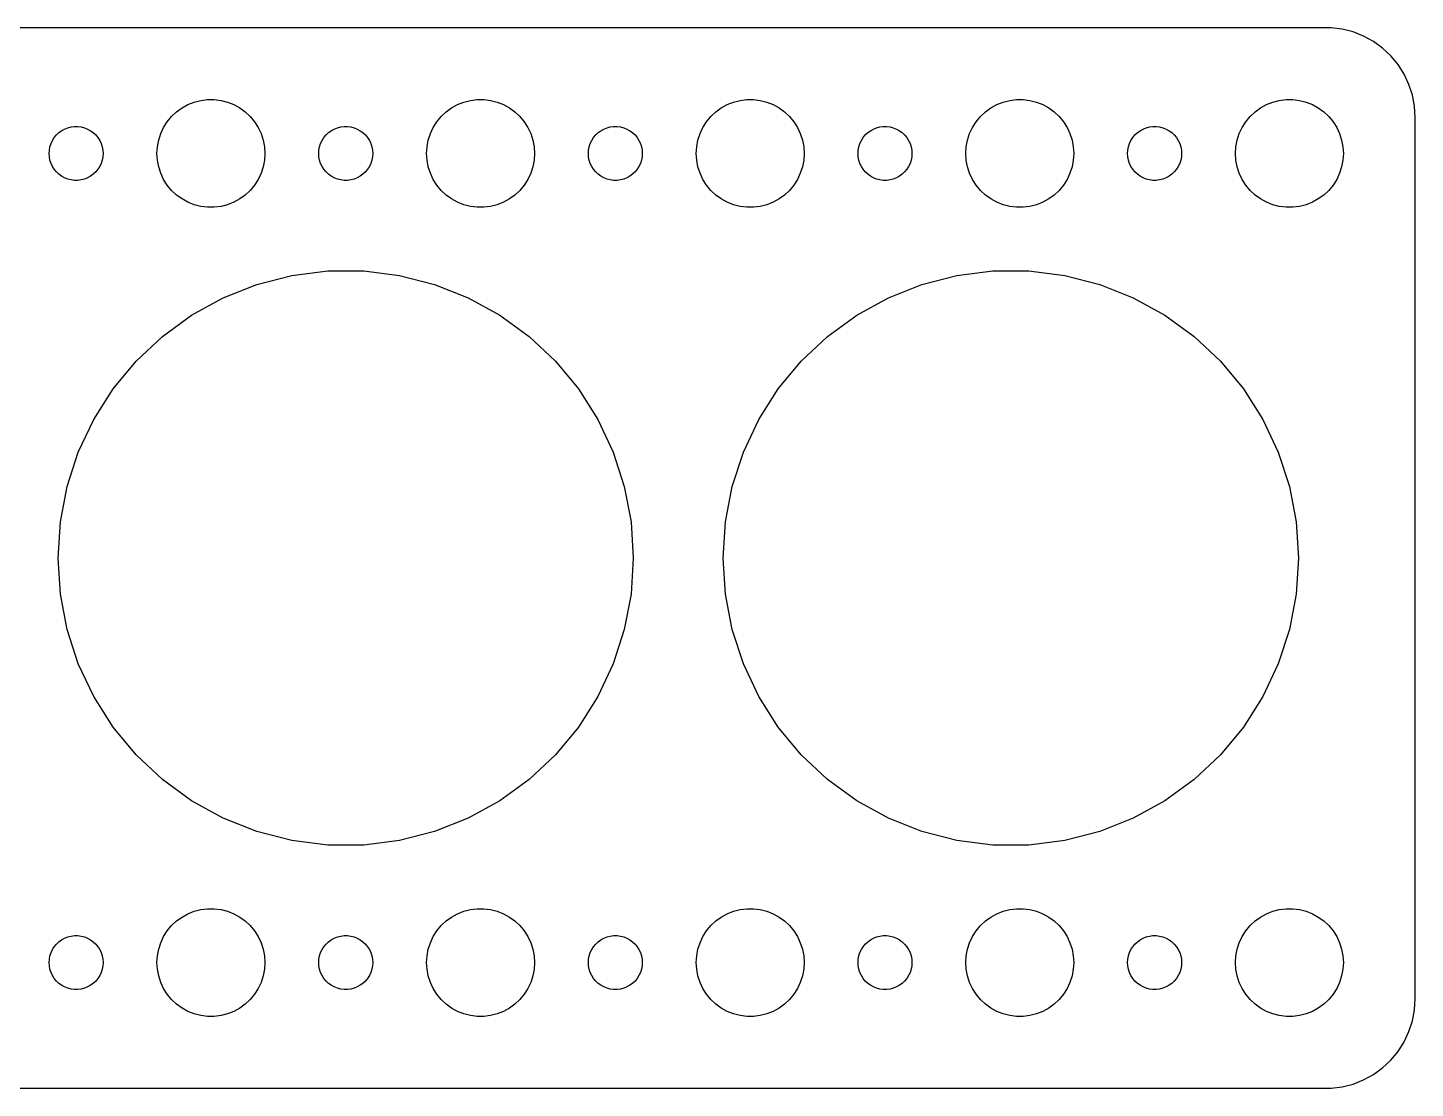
# Model space of a CAD drawing. Header units: metres. Extents: x -60 to 60, y -29 to 29.
# Drawn here: x -17.7 to 59.5, y -29.5 to 29.5 of the extents above; entities that cross this region are included whole.
import ezdxf

# ---------------------------------------------------------------- set-up
doc = ezdxf.new("R2010")
doc.units = ezdxf.units.M

msp = doc.modelspace()

# ---------------------------------------------------------------- linework, layer by layer
for p, q in [((54.8139, 29.4901), (-54.8139, 29.4901)), ((55.4369, 29.4114), (54.8139, 29.4901)), ((56.0451, 29.2553), (55.4369, 29.4114)), ((56.6289, 29.0241), (56.0451, 29.2553)), ((57.1791, 28.7216), (56.6289, 29.0241)), ((57.6871, 28.3526), (57.1791, 28.7216)), ((58.1448, 27.9227), (57.6871, 28.3526)), ((58.5451, 27.4389), (58.1448, 27.9227)), ((58.8815, 26.9088), (58.5451, 27.4389)), ((59.1489, 26.3406), (58.8815, 26.9088)), ((59.3429, 25.7434), (59.1489, 26.3406)), ((-8.06213, 25.4469), (-7.68837, 25.4941)), ((-7.68837, 25.4941), (-7.31161, 25.4941)), ((-7.31161, 25.4941), (-6.93785, 25.4469)), ((6.93785, 25.4469), (7.31161, 25.4941)), ((7.31161, 25.4941), (7.68837, 25.4941)), ((7.68837, 25.4941), (8.06213, 25.4469)), ((21.9379, 25.4469), (22.3116, 25.4941)), ((22.3116, 25.4941), (22.6884, 25.4941)), ((22.6884, 25.4941), (23.0621, 25.4469)), ((36.9379, 25.4469), (37.3116, 25.4941)), ((37.3116, 25.4941), (37.6884, 25.4941)), ((37.6884, 25.4941), (38.0621, 25.4469)), ((51.9379, 25.4469), (52.3116, 25.4941)), ((52.3116, 25.4941), (52.6884, 25.4941)), ((52.6884, 25.4941), (53.0621, 25.4469)), ((59.4606, 25.1267), (59.3429, 25.7434)), ((-9.6869, 24.5536), (-9.41226, 24.8115)), ((-9.41226, 24.8115), (-9.10747, 25.033)), ((-9.10747, 25.033), (-8.77733, 25.2145)), ((-8.77733, 25.2145), (-8.42705, 25.3532)), ((-8.42705, 25.3532), (-8.06213, 25.4469)), ((-6.93785, 25.4469), (-6.57294, 25.3532)), ((-6.57294, 25.3532), (-6.22266, 25.2145)), ((-6.22266, 25.2145), (-5.89252, 25.033)), ((-5.89252, 25.033), (-5.58772, 24.8115)), ((-5.58772, 24.8115), (-5.31308, 24.5536)), ((5.31308, 24.5536), (5.58772, 24.8115)), ((5.58772, 24.8115), (5.89252, 25.033)), ((5.89252, 25.033), (6.22266, 25.2145)), ((6.22266, 25.2145), (6.57294, 25.3532)), ((6.57294, 25.3532), (6.93785, 25.4469)), ((8.06213, 25.4469), (8.42705, 25.3532)), ((8.42705, 25.3532), (8.77733, 25.2145)), ((8.77733, 25.2145), (9.10747, 25.033)), ((9.10747, 25.033), (9.41226, 24.8115)), ((9.41226, 24.8115), (9.6869, 24.5536)), ((20.3131, 24.5536), (20.5877, 24.8115)), ((20.5877, 24.8115), (20.8925, 25.033)), ((20.8925, 25.033), (21.2227, 25.2145)), ((21.2227, 25.2145), (21.5729, 25.3532)), ((21.5729, 25.3532), (21.9379, 25.4469)), ((23.0621, 25.4469), (23.427, 25.3532)), ((23.427, 25.3532), (23.7773, 25.2145)), ((23.7773, 25.2145), (24.1075, 25.033)), ((24.1075, 25.033), (24.4123, 24.8115)), ((24.4123, 24.8115), (24.6869, 24.5536)), ((35.3131, 24.5536), (35.5877, 24.8115)), ((35.5877, 24.8115), (35.8925, 25.033)), ((35.8925, 25.033), (36.2227, 25.2145)), ((36.2227, 25.2145), (36.5729, 25.3532)), ((36.5729, 25.3532), (36.9379, 25.4469)), ((38.0621, 25.4469), (38.427, 25.3532)), ((38.427, 25.3532), (38.7773, 25.2145)), ((38.7773, 25.2145), (39.1075, 25.033)), ((39.1075, 25.033), (39.4123, 24.8115)), ((39.4123, 24.8115), (39.6869, 24.5536)), ((50.3131, 24.5536), (50.5877, 24.8115)), ((50.5877, 24.8115), (50.8925, 25.033)), ((50.8925, 25.033), (51.2227, 25.2145)), ((51.2227, 25.2145), (51.5729, 25.3532)), ((51.5729, 25.3532), (51.9379, 25.4469)), ((53.0621, 25.4469), (53.427, 25.3532)), ((53.427, 25.3532), (53.7773, 25.2145)), ((53.7773, 25.2145), (54.1075, 25.033)), ((54.1075, 25.033), (54.4123, 24.8115)), ((54.4123, 24.8115), (54.6869, 24.5536)), ((59.5, 24.5), (59.4606, 25.1267)), ((-15.4635, 23.9266), (-15.2811, 23.9734)), ((-15.2811, 23.9734), (-15.0942, 23.997)), ((-15.0942, 23.997), (-14.9058, 23.997)), ((-14.9058, 23.997), (-14.7189, 23.9734)), ((-14.7189, 23.9734), (-14.5365, 23.9266)), ((-10.2893, 23.6044), (-10.1289, 23.9453)), ((-10.1289, 23.9453), (-9.92705, 24.2634)), ((-9.92705, 24.2634), (-9.6869, 24.5536)), ((-5.31308, 24.5536), (-5.07294, 24.2634)), ((-5.07294, 24.2634), (-4.87108, 23.9453)), ((-4.87108, 23.9453), (-4.71066, 23.6044)), ((-0.46352, 23.9266), (-0.28107, 23.9734)), ((-0.28107, 23.9734), (-0.09418, 23.997)), ((-0.09418, 23.997), (0.09418, 23.997)), ((0.09418, 23.997), (0.28107, 23.9734)), ((0.28107, 23.9734), (0.46352, 23.9266)), ((4.71066, 23.6044), (4.87108, 23.9453)), ((4.87108, 23.9453), (5.07294, 24.2634)), ((5.07294, 24.2634), (5.31308, 24.5536)), ((9.6869, 24.5536), (9.92705, 24.2634)), ((9.92705, 24.2634), (10.1289, 23.9453)), ((10.1289, 23.9453), (10.2893, 23.6044)), ((14.5365, 23.9266), (14.7189, 23.9734)), ((14.7189, 23.9734), (14.9058, 23.997)), ((14.9058, 23.997), (15.0942, 23.997)), ((15.0942, 23.997), (15.2811, 23.9734)), ((15.2811, 23.9734), (15.4635, 23.9266)), ((19.7107, 23.6044), (19.8711, 23.9453)), ((19.8711, 23.9453), (20.0729, 24.2634)), ((20.0729, 24.2634), (20.3131, 24.5536)), ((24.6869, 24.5536), (24.927, 24.2634)), ((24.927, 24.2634), (25.1289, 23.9453)), ((25.1289, 23.9453), (25.2893, 23.6044)), ((29.5365, 23.9266), (29.7189, 23.9734)), ((29.7189, 23.9734), (29.9058, 23.997)), ((29.9058, 23.997), (30.0942, 23.997)), ((30.0942, 23.997), (30.2811, 23.9734)), ((30.2811, 23.9734), (30.4635, 23.9266)), ((34.7107, 23.6044), (34.8711, 23.9453)), ((34.8711, 23.9453), (35.0729, 24.2634)), ((35.0729, 24.2634), (35.3131, 24.5536)), ((39.6869, 24.5536), (39.927, 24.2634)), ((39.927, 24.2634), (40.1289, 23.9453)), ((40.1289, 23.9453), (40.2893, 23.6044)), ((44.5365, 23.9266), (44.7189, 23.9734)), ((44.7189, 23.9734), (44.9058, 23.997)), ((44.9058, 23.997), (45.0942, 23.997)), ((45.0942, 23.997), (45.2811, 23.9734)), ((45.2811, 23.9734), (45.4635, 23.9266)), ((49.7107, 23.6044), (49.8711, 23.9453)), ((49.8711, 23.9453), (50.0729, 24.2634)), ((50.0729, 24.2634), (50.3131, 24.5536)), ((54.6869, 24.5536), (54.927, 24.2634)), ((54.927, 24.2634), (55.1289, 23.9453)), ((55.1289, 23.9453), (55.2893, 23.6044)), ((59.5, -24.5), (59.5, 24.5)), ((-16.3947, 23.0522), (-16.3145, 23.2226)), ((-16.3145, 23.2226), (-16.2135, 23.3817)), ((-16.2135, 23.3817), (-16.0934, 23.5268)), ((-16.0934, 23.5268), (-15.9561, 23.6558)), ((-15.9561, 23.6558), (-15.8037, 23.7665)), ((-15.8037, 23.7665), (-15.6387, 23.8572)), ((-15.6387, 23.8572), (-15.4635, 23.9266)), ((-14.5365, 23.9266), (-14.3613, 23.8572)), ((-14.3613, 23.8572), (-14.1963, 23.7665)), ((-14.1963, 23.7665), (-14.0439, 23.6558)), ((-14.0439, 23.6558), (-13.9065, 23.5268)), ((-13.9065, 23.5268), (-13.7865, 23.3817)), ((-13.7865, 23.3817), (-13.6855, 23.2226)), ((-13.6855, 23.2226), (-13.6053, 23.0522)), ((-10.4763, 22.876), (-10.4057, 23.2461)), ((-10.4057, 23.2461), (-10.2893, 23.6044)), ((-4.71066, 23.6044), (-4.59424, 23.2461)), ((-4.59424, 23.2461), (-4.52365, 22.876)), ((-1.39465, 23.0522), (-1.31445, 23.2226)), ((-1.31445, 23.2226), (-1.21352, 23.3817)), ((-1.21352, 23.3817), (-1.09344, 23.5268)), ((-1.09344, 23.5268), (-0.95613, 23.6558)), ((-0.95613, 23.6558), (-0.80373, 23.7665)), ((-0.80373, 23.7665), (-0.63866, 23.8572)), ((-0.63866, 23.8572), (-0.46352, 23.9266)), ((0.46352, 23.9266), (0.63866, 23.8572)), ((0.63866, 23.8572), (0.80373, 23.7665)), ((0.80373, 23.7665), (0.95613, 23.6558)), ((0.95613, 23.6558), (1.09344, 23.5268)), ((1.09344, 23.5268), (1.21352, 23.3817)), ((1.21352, 23.3817), (1.31445, 23.2226)), ((1.31445, 23.2226), (1.39465, 23.0522)), ((4.52365, 22.876), (4.59424, 23.2461)), ((4.59424, 23.2461), (4.71066, 23.6044)), ((10.2893, 23.6044), (10.4057, 23.2461)), ((10.4057, 23.2461), (10.4763, 22.876)), ((13.6053, 23.0522), (13.6855, 23.2226)), ((13.6855, 23.2226), (13.7865, 23.3817)), ((13.7865, 23.3817), (13.9065, 23.5268)), ((13.9065, 23.5268), (14.0439, 23.6558)), ((14.0439, 23.6558), (14.1963, 23.7665)), ((14.1963, 23.7665), (14.3613, 23.8572)), ((14.3613, 23.8572), (14.5365, 23.9266)), ((15.4635, 23.9266), (15.6387, 23.8572)), ((15.6387, 23.8572), (15.8037, 23.7665)), ((15.8037, 23.7665), (15.9561, 23.6558)), ((15.9561, 23.6558), (16.0934, 23.5268)), ((16.0934, 23.5268), (16.2135, 23.3817)), ((16.2135, 23.3817), (16.3145, 23.2226)), ((16.3145, 23.2226), (16.3947, 23.0522)), ((19.5237, 22.876), (19.5942, 23.2461)), ((19.5942, 23.2461), (19.7107, 23.6044)), ((25.2893, 23.6044), (25.4057, 23.2461)), ((25.4057, 23.2461), (25.4763, 22.876)), ((28.6053, 23.0522), (28.6855, 23.2226)), ((28.6855, 23.2226), (28.7865, 23.3817)), ((28.7865, 23.3817), (28.9065, 23.5268)), ((28.9065, 23.5268), (29.0439, 23.6558)), ((29.0439, 23.6558), (29.1963, 23.7665)), ((29.1963, 23.7665), (29.3613, 23.8572)), ((29.3613, 23.8572), (29.5365, 23.9266)), ((30.4635, 23.9266), (30.6387, 23.8572)), ((30.6387, 23.8572), (30.8037, 23.7665)), ((30.8037, 23.7665), (30.9561, 23.6558)), ((30.9561, 23.6558), (31.0934, 23.5268)), ((31.0934, 23.5268), (31.2135, 23.3817)), ((31.2135, 23.3817), (31.3145, 23.2226)), ((31.3145, 23.2226), (31.3947, 23.0522)), ((34.5237, 22.876), (34.5942, 23.2461)), ((34.5942, 23.2461), (34.7107, 23.6044)), ((40.2893, 23.6044), (40.4057, 23.2461)), ((40.4057, 23.2461), (40.4763, 22.876)), ((43.6053, 23.0522), (43.6855, 23.2226)), ((43.6855, 23.2226), (43.7865, 23.3817)), ((43.7865, 23.3817), (43.9065, 23.5268)), ((43.9065, 23.5268), (44.0439, 23.6558)), ((44.0439, 23.6558), (44.1963, 23.7665)), ((44.1963, 23.7665), (44.3613, 23.8572)), ((44.3613, 23.8572), (44.5365, 23.9266)), ((45.4635, 23.9266), (45.6387, 23.8572)), ((45.6387, 23.8572), (45.8037, 23.7665)), ((45.8037, 23.7665), (45.9561, 23.6558)), ((45.9561, 23.6558), (46.0934, 23.5268)), ((46.0934, 23.5268), (46.2135, 23.3817)), ((46.2135, 23.3817), (46.3145, 23.2226)), ((46.3145, 23.2226), (46.3947, 23.0522)), ((49.5237, 22.876), (49.5942, 23.2461)), ((49.5942, 23.2461), (49.7107, 23.6044)), ((55.2893, 23.6044), (55.4057, 23.2461)), ((55.4057, 23.2461), (55.4763, 22.876)), ((-16.5, 22.5), (-16.4882, 22.688)), ((-16.4882, 22.312), (-16.5, 22.5)), ((-16.4882, 22.688), (-16.4529, 22.873)), ((-16.4529, 22.873), (-16.3947, 23.0522)), ((-13.6053, 23.0522), (-13.5471, 22.873)), ((-13.5471, 22.873), (-13.5118, 22.688)), ((-13.5118, 22.688), (-13.5, 22.5)), ((-13.5, 22.5), (-13.5118, 22.312)), ((-10.5, 22.5), (-10.4763, 22.876)), ((-10.4763, 22.124), (-10.5, 22.5)), ((-4.52365, 22.876), (-4.5, 22.5)), ((-4.5, 22.5), (-4.52365, 22.124)), ((-1.5, 22.5), (-1.48816, 22.688)), ((-1.48816, 22.312), (-1.5, 22.5)), ((-1.48816, 22.688), (-1.45287, 22.873)), ((-1.45287, 22.873), (-1.39465, 23.0522)), ((1.39465, 23.0522), (1.45287, 22.873)), ((1.45287, 22.873), (1.48816, 22.688)), ((1.48816, 22.688), (1.5, 22.5)), ((1.5, 22.5), (1.48816, 22.312)), ((4.5, 22.5), (4.52365, 22.876)), ((4.52365, 22.124), (4.5, 22.5)), ((10.4763, 22.876), (10.5, 22.5)), ((10.5, 22.5), (10.4763, 22.124)), ((13.5, 22.5), (13.5118, 22.688)), ((13.5118, 22.312), (13.5, 22.5)), ((13.5118, 22.688), (13.5471, 22.873)), ((13.5471, 22.873), (13.6053, 23.0522)), ((16.3947, 23.0522), (16.4529, 22.873)), ((16.4529, 22.873), (16.4882, 22.688)), ((16.4882, 22.688), (16.5, 22.5)), ((16.5, 22.5), (16.4882, 22.312)), ((19.5, 22.5), (19.5237, 22.876)), ((19.5237, 22.124), (19.5, 22.5)), ((25.4763, 22.876), (25.5, 22.5)), ((25.5, 22.5), (25.4763, 22.124)), ((28.5, 22.5), (28.5118, 22.688)), ((28.5118, 22.312), (28.5, 22.5)), ((28.5118, 22.688), (28.5471, 22.873)), ((28.5471, 22.873), (28.6053, 23.0522)), ((31.3947, 23.0522), (31.4529, 22.873)), ((31.4529, 22.873), (31.4882, 22.688)), ((31.4882, 22.688), (31.5, 22.5)), ((31.5, 22.5), (31.4882, 22.312)), ((34.5, 22.5), (34.5237, 22.876)), ((34.5237, 22.124), (34.5, 22.5)), ((40.4763, 22.876), (40.5, 22.5)), ((40.5, 22.5), (40.4763, 22.124)), ((43.5, 22.5), (43.5118, 22.688)), ((43.5118, 22.312), (43.5, 22.5)), ((43.5118, 22.688), (43.5471, 22.873)), ((43.5471, 22.873), (43.6053, 23.0522)), ((46.3947, 23.0522), (46.4529, 22.873)), ((46.4529, 22.873), (46.4882, 22.688)), ((46.4882, 22.688), (46.5, 22.5)), ((46.5, 22.5), (46.4882, 22.312)), ((49.5, 22.5), (49.5237, 22.876)), ((49.5237, 22.124), (49.5, 22.5)), ((55.4763, 22.876), (55.5, 22.5)), ((55.5, 22.5), (55.4763, 22.124)), ((-16.4529, 22.127), (-16.4882, 22.312)), ((-16.3947, 21.9478), (-16.4529, 22.127)), ((-16.3145, 21.7774), (-16.3947, 21.9478)), ((-16.2135, 21.6183), (-16.3145, 21.7774)), ((-16.0934, 21.4732), (-16.2135, 21.6183)), ((-13.7865, 21.6183), (-13.9065, 21.4732)), ((-13.6855, 21.7774), (-13.7865, 21.6183)), ((-13.6053, 21.9478), (-13.6855, 21.7774)), ((-13.5471, 22.127), (-13.6053, 21.9478)), ((-13.5118, 22.312), (-13.5471, 22.127)), ((-10.4057, 21.7539), (-10.4763, 22.124)), ((-10.2893, 21.3956), (-10.4057, 21.7539)), ((-4.59424, 21.7539), (-4.71066, 21.3956)), ((-4.52365, 22.124), (-4.59424, 21.7539)), ((-1.45287, 22.127), (-1.48816, 22.312)), ((-1.39465, 21.9478), (-1.45287, 22.127)), ((-1.31445, 21.7774), (-1.39465, 21.9478)), ((-1.21352, 21.6183), (-1.31445, 21.7774)), ((-1.09344, 21.4732), (-1.21352, 21.6183)), ((1.21352, 21.6183), (1.09344, 21.4732)), ((1.31445, 21.7774), (1.21352, 21.6183)), ((1.39465, 21.9478), (1.31445, 21.7774)), ((1.45287, 22.127), (1.39465, 21.9478)), ((1.48816, 22.312), (1.45287, 22.127)), ((4.59424, 21.7539), (4.52365, 22.124)), ((4.71066, 21.3956), (4.59424, 21.7539)), ((10.4057, 21.7539), (10.2893, 21.3956)), ((10.4763, 22.124), (10.4057, 21.7539)), ((13.5471, 22.127), (13.5118, 22.312)), ((13.6053, 21.9478), (13.5471, 22.127)), ((13.6855, 21.7774), (13.6053, 21.9478)), ((13.7865, 21.6183), (13.6855, 21.7774)), ((13.9065, 21.4732), (13.7865, 21.6183)), ((16.2135, 21.6183), (16.0934, 21.4732)), ((16.3145, 21.7774), (16.2135, 21.6183)), ((16.3947, 21.9478), (16.3145, 21.7774)), ((16.4529, 22.127), (16.3947, 21.9478)), ((16.4882, 22.312), (16.4529, 22.127)), ((19.5942, 21.7539), (19.5237, 22.124)), ((19.7107, 21.3956), (19.5942, 21.7539)), ((25.4057, 21.7539), (25.2893, 21.3956)), ((25.4763, 22.124), (25.4057, 21.7539)), ((28.5471, 22.127), (28.5118, 22.312)), ((28.6053, 21.9478), (28.5471, 22.127)), ((28.6855, 21.7774), (28.6053, 21.9478)), ((28.7865, 21.6183), (28.6855, 21.7774)), ((28.9065, 21.4732), (28.7865, 21.6183)), ((31.2135, 21.6183), (31.0934, 21.4732)), ((31.3145, 21.7774), (31.2135, 21.6183)), ((31.3947, 21.9478), (31.3145, 21.7774)), ((31.4529, 22.127), (31.3947, 21.9478)), ((31.4882, 22.312), (31.4529, 22.127)), ((34.5942, 21.7539), (34.5237, 22.124)), ((34.7107, 21.3956), (34.5942, 21.7539)), ((40.4057, 21.7539), (40.2893, 21.3956)), ((40.4763, 22.124), (40.4057, 21.7539)), ((43.5471, 22.127), (43.5118, 22.312)), ((43.6053, 21.9478), (43.5471, 22.127)), ((43.6855, 21.7774), (43.6053, 21.9478)), ((43.7865, 21.6183), (43.6855, 21.7774)), ((43.9065, 21.4732), (43.7865, 21.6183)), ((46.2135, 21.6183), (46.0934, 21.4732)), ((46.3145, 21.7774), (46.2135, 21.6183)), ((46.3947, 21.9478), (46.3145, 21.7774)), ((46.4529, 22.127), (46.3947, 21.9478)), ((46.4882, 22.312), (46.4529, 22.127)), ((49.5942, 21.7539), (49.5237, 22.124)), ((49.7107, 21.3956), (49.5942, 21.7539)), ((55.4057, 21.7539), (55.2893, 21.3956)), ((55.4763, 22.124), (55.4057, 21.7539)), ((-15.9561, 21.3442), (-16.0934, 21.4732)), ((-15.8037, 21.2335), (-15.9561, 21.3442)), ((-15.6387, 21.1427), (-15.8037, 21.2335)), ((-15.4635, 21.0734), (-15.6387, 21.1427)), ((-15.2811, 21.0266), (-15.4635, 21.0734)), ((-15.0942, 21.003), (-15.2811, 21.0266)), ((-14.9058, 21.003), (-15.0942, 21.003)), ((-14.7189, 21.0266), (-14.9058, 21.003)), ((-14.5365, 21.0734), (-14.7189, 21.0266)), ((-14.3613, 21.1427), (-14.5365, 21.0734)), ((-14.1963, 21.2335), (-14.3613, 21.1427)), ((-14.0439, 21.3442), (-14.1963, 21.2335)), ((-13.9065, 21.4732), (-14.0439, 21.3442)), ((-10.1289, 21.0547), (-10.2893, 21.3956)), ((-9.92705, 20.7366), (-10.1289, 21.0547)), ((-4.87108, 21.0547), (-5.07294, 20.7366)), ((-4.71066, 21.3956), (-4.87108, 21.0547)), ((-0.95613, 21.3442), (-1.09344, 21.4732)), ((-0.80373, 21.2335), (-0.95613, 21.3442)), ((-0.63866, 21.1427), (-0.80373, 21.2335)), ((-0.46352, 21.0734), (-0.63866, 21.1427)), ((-0.28107, 21.0266), (-0.46352, 21.0734)), ((-0.09418, 21.003), (-0.28107, 21.0266)), ((0.09418, 21.003), (-0.09418, 21.003)), ((0.28107, 21.0266), (0.09418, 21.003)), ((0.46352, 21.0734), (0.28107, 21.0266)), ((0.63866, 21.1427), (0.46352, 21.0734)), ((0.80373, 21.2335), (0.63866, 21.1427)), ((0.95613, 21.3442), (0.80373, 21.2335)), ((1.09344, 21.4732), (0.95613, 21.3442)), ((4.87108, 21.0547), (4.71066, 21.3956)), ((5.07294, 20.7366), (4.87108, 21.0547)), ((10.1289, 21.0547), (9.92705, 20.7366)), ((10.2893, 21.3956), (10.1289, 21.0547)), ((14.0439, 21.3442), (13.9065, 21.4732)), ((14.1963, 21.2335), (14.0439, 21.3442)), ((14.3613, 21.1427), (14.1963, 21.2335)), ((14.5365, 21.0734), (14.3613, 21.1427)), ((14.7189, 21.0266), (14.5365, 21.0734)), ((14.9058, 21.003), (14.7189, 21.0266)), ((15.0942, 21.003), (14.9058, 21.003)), ((15.2811, 21.0266), (15.0942, 21.003)), ((15.4635, 21.0734), (15.2811, 21.0266)), ((15.6387, 21.1427), (15.4635, 21.0734)), ((15.8037, 21.2335), (15.6387, 21.1427)), ((15.9561, 21.3442), (15.8037, 21.2335)), ((16.0934, 21.4732), (15.9561, 21.3442)), ((19.8711, 21.0547), (19.7107, 21.3956)), ((20.0729, 20.7366), (19.8711, 21.0547)), ((25.1289, 21.0547), (24.927, 20.7366)), ((25.2893, 21.3956), (25.1289, 21.0547)), ((29.0439, 21.3442), (28.9065, 21.4732)), ((29.1963, 21.2335), (29.0439, 21.3442)), ((29.3613, 21.1427), (29.1963, 21.2335)), ((29.5365, 21.0734), (29.3613, 21.1427)), ((29.7189, 21.0266), (29.5365, 21.0734)), ((29.9058, 21.003), (29.7189, 21.0266)), ((30.0942, 21.003), (29.9058, 21.003)), ((30.2811, 21.0266), (30.0942, 21.003)), ((30.4635, 21.0734), (30.2811, 21.0266)), ((30.6387, 21.1427), (30.4635, 21.0734)), ((30.8037, 21.2335), (30.6387, 21.1427)), ((30.9561, 21.3442), (30.8037, 21.2335)), ((31.0934, 21.4732), (30.9561, 21.3442)), ((34.8711, 21.0547), (34.7107, 21.3956)), ((35.0729, 20.7366), (34.8711, 21.0547)), ((40.1289, 21.0547), (39.927, 20.7366)), ((40.2893, 21.3956), (40.1289, 21.0547)), ((44.0439, 21.3442), (43.9065, 21.4732)), ((44.1963, 21.2335), (44.0439, 21.3442)), ((44.3613, 21.1427), (44.1963, 21.2335)), ((44.5365, 21.0734), (44.3613, 21.1427)), ((44.7189, 21.0266), (44.5365, 21.0734)), ((44.9058, 21.003), (44.7189, 21.0266)), ((45.0942, 21.003), (44.9058, 21.003)), ((45.2811, 21.0266), (45.0942, 21.003)), ((45.4635, 21.0734), (45.2811, 21.0266)), ((45.6387, 21.1427), (45.4635, 21.0734)), ((45.8037, 21.2335), (45.6387, 21.1427)), ((45.9561, 21.3442), (45.8037, 21.2335)), ((46.0934, 21.4732), (45.9561, 21.3442)), ((49.8711, 21.0547), (49.7107, 21.3956)), ((50.0729, 20.7366), (49.8711, 21.0547)), ((55.1289, 21.0547), (54.927, 20.7366)), ((55.2893, 21.3956), (55.1289, 21.0547)), ((-9.6869, 20.4464), (-9.92705, 20.7366)), ((-9.41226, 20.1884), (-9.6869, 20.4464)), ((-9.10747, 19.967), (-9.41226, 20.1884)), ((-5.58772, 20.1884), (-5.89252, 19.967)), ((-5.31308, 20.4464), (-5.58772, 20.1884)), ((-5.07294, 20.7366), (-5.31308, 20.4464)), ((5.31308, 20.4464), (5.07294, 20.7366)), ((5.58772, 20.1884), (5.31308, 20.4464)), ((5.89252, 19.967), (5.58772, 20.1884)), ((9.41226, 20.1884), (9.10747, 19.967)), ((9.6869, 20.4464), (9.41226, 20.1884)), ((9.92705, 20.7366), (9.6869, 20.4464)), ((20.3131, 20.4464), (20.0729, 20.7366)), ((20.5877, 20.1884), (20.3131, 20.4464)), ((20.8925, 19.967), (20.5877, 20.1884)), ((24.4123, 20.1884), (24.1075, 19.967)), ((24.6869, 20.4464), (24.4123, 20.1884)), ((24.927, 20.7366), (24.6869, 20.4464)), ((35.3131, 20.4464), (35.0729, 20.7366)), ((35.5877, 20.1884), (35.3131, 20.4464)), ((35.8925, 19.967), (35.5877, 20.1884)), ((39.4123, 20.1884), (39.1075, 19.967)), ((39.6869, 20.4464), (39.4123, 20.1884)), ((39.927, 20.7366), (39.6869, 20.4464)), ((50.3131, 20.4464), (50.0729, 20.7366)), ((50.5877, 20.1884), (50.3131, 20.4464)), ((50.8925, 19.967), (50.5877, 20.1884)), ((54.4123, 20.1884), (54.1075, 19.967)), ((54.6869, 20.4464), (54.4123, 20.1884)), ((54.927, 20.7366), (54.6869, 20.4464)), ((-8.77733, 19.7855), (-9.10747, 19.967)), ((-8.42705, 19.6468), (-8.77733, 19.7855)), ((-8.06213, 19.5531), (-8.42705, 19.6468)), ((-7.68837, 19.5059), (-8.06213, 19.5531)), ((-7.31161, 19.5059), (-7.68837, 19.5059)), ((-6.93785, 19.5531), (-7.31161, 19.5059)), ((-6.57294, 19.6468), (-6.93785, 19.5531)), ((-6.22266, 19.7855), (-6.57294, 19.6468)), ((-5.89252, 19.967), (-6.22266, 19.7855)), ((6.22266, 19.7855), (5.89252, 19.967)), ((6.57294, 19.6468), (6.22266, 19.7855)), ((6.93785, 19.5531), (6.57294, 19.6468)), ((7.31161, 19.5059), (6.93785, 19.5531)), ((7.68837, 19.5059), (7.31161, 19.5059)), ((8.06213, 19.5531), (7.68837, 19.5059)), ((8.42705, 19.6468), (8.06213, 19.5531)), ((8.77733, 19.7855), (8.42705, 19.6468)), ((9.10747, 19.967), (8.77733, 19.7855)), ((21.2227, 19.7855), (20.8925, 19.967)), ((21.5729, 19.6468), (21.2227, 19.7855)), ((21.9379, 19.5531), (21.5729, 19.6468)), ((22.3116, 19.5059), (21.9379, 19.5531)), ((22.6884, 19.5059), (22.3116, 19.5059)), ((23.0621, 19.5531), (22.6884, 19.5059)), ((23.427, 19.6468), (23.0621, 19.5531)), ((23.7773, 19.7855), (23.427, 19.6468)), ((24.1075, 19.967), (23.7773, 19.7855)), ((36.2227, 19.7855), (35.8925, 19.967)), ((36.5729, 19.6468), (36.2227, 19.7855)), ((36.9379, 19.5531), (36.5729, 19.6468)), ((37.3116, 19.5059), (36.9379, 19.5531)), ((37.6884, 19.5059), (37.3116, 19.5059)), ((38.0621, 19.5531), (37.6884, 19.5059)), ((38.427, 19.6468), (38.0621, 19.5531)), ((38.7773, 19.7855), (38.427, 19.6468)), ((39.1075, 19.967), (38.7773, 19.7855)), ((51.2227, 19.7855), (50.8925, 19.967)), ((51.5729, 19.6468), (51.2227, 19.7855)), ((51.9379, 19.5531), (51.5729, 19.6468)), ((52.3116, 19.5059), (51.9379, 19.5531)), ((52.6884, 19.5059), (52.3116, 19.5059)), ((53.0621, 19.5531), (52.6884, 19.5059)), ((53.427, 19.6468), (53.0621, 19.5531)), ((53.7773, 19.7855), (53.427, 19.6468)), ((54.1075, 19.967), (53.7773, 19.7855)), ((-4.94426, 15.2169), (-2.99809, 15.7166)), ((-2.99809, 15.7166), (-1.00464, 15.9684)), ((-1.00464, 15.9684), (1.00464, 15.9684)), ((1.00464, 15.9684), (2.99809, 15.7166)), ((2.99809, 15.7166), (4.94426, 15.2169)), ((32.0557, 15.2169), (34.0019, 15.7166)), ((34.0019, 15.7166), (35.9953, 15.9684)), ((35.9953, 15.9684), (38.0046, 15.9684)), ((38.0046, 15.9684), (39.9981, 15.7166)), ((39.9981, 15.7166), (41.9443, 15.2169)), ((-6.81245, 14.4772), (-4.94426, 15.2169)), ((4.94426, 15.2169), (6.81245, 14.4772)), ((30.1875, 14.4772), (32.0557, 15.2169)), ((41.9443, 15.2169), (43.8125, 14.4772)), ((-8.57323, 13.5092), (-6.81245, 14.4772)), ((6.81245, 14.4772), (8.57323, 13.5092)), ((28.4268, 13.5092), (30.1875, 14.4772)), ((43.8125, 14.4772), (45.5732, 13.5092)), ((-10.1988, 12.3282), (-8.57323, 13.5092)), ((8.57323, 13.5092), (10.1988, 12.3282)), ((26.8012, 12.3282), (28.4268, 13.5092)), ((45.5732, 13.5092), (47.1988, 12.3282)), ((-11.6635, 10.9527), (-10.1988, 12.3282)), ((10.1988, 12.3282), (11.6635, 10.9527)), ((25.3365, 10.9527), (26.8012, 12.3282)), ((47.1988, 12.3282), (48.6635, 10.9527)), ((-12.9443, 9.40456), (-11.6635, 10.9527)), ((11.6635, 10.9527), (12.9443, 9.40456)), ((24.0557, 9.40456), (25.3365, 10.9527)), ((48.6635, 10.9527), (49.9443, 9.40456)), ((-14.0209, 7.70805), (-12.9443, 9.40456)), ((12.9443, 9.40456), (14.0209, 7.70805)), ((22.9791, 7.70805), (24.0557, 9.40456)), ((49.9443, 9.40456), (51.0209, 7.70805)), ((-14.8764, 5.88998), (-14.0209, 7.70805)), ((14.0209, 7.70805), (14.8764, 5.88998)), ((22.1236, 5.88998), (22.9791, 7.70805)), ((51.0209, 7.70805), (51.8764, 5.88998)), ((-15.4973, 3.97903), (-14.8764, 5.88998)), ((14.8764, 5.88998), (15.4973, 3.97903)), ((21.5027, 3.97903), (22.1236, 5.88998)), ((51.8764, 5.88998), (52.4973, 3.97903)), ((-15.8738, 2.00533), (-15.4973, 3.97903)), ((15.4973, 3.97903), (15.8738, 2.00533)), ((21.1262, 2.00533), (21.5027, 3.97903)), ((52.4973, 3.97903), (52.8738, 2.00533)), ((-16, 0), (-15.8738, 2.00533)), ((15.8738, 2.00533), (16, 0)), ((21, 0), (21.1262, 2.00533)), ((52.8738, 2.00533), (53, 0)), ((-15.8738, -2.00533), (-16, 0)), ((16, 0), (15.8738, -2.00533)), ((21.1262, -2.00533), (21, 0)), ((53, 0), (52.8738, -2.00533)), ((-15.4973, -3.97903), (-15.8738, -2.00533)), ((15.8738, -2.00533), (15.4973, -3.97903)), ((21.5027, -3.97903), (21.1262, -2.00533)), ((52.8738, -2.00533), (52.4973, -3.97903)), ((-14.8764, -5.88998), (-15.4973, -3.97903)), ((15.4973, -3.97903), (14.8764, -5.88998)), ((22.1236, -5.88998), (21.5027, -3.97903)), ((52.4973, -3.97903), (51.8764, -5.88998)), ((-14.0209, -7.70805), (-14.8764, -5.88998)), ((14.8764, -5.88998), (14.0209, -7.70805)), ((22.9791, -7.70805), (22.1236, -5.88998)), ((51.8764, -5.88998), (51.0209, -7.70805)), ((-12.9443, -9.40456), (-14.0209, -7.70805)), ((14.0209, -7.70805), (12.9443, -9.40456)), ((24.0557, -9.40456), (22.9791, -7.70805)), ((51.0209, -7.70805), (49.9443, -9.40456)), ((-11.6635, -10.9527), (-12.9443, -9.40456)), ((12.9443, -9.40456), (11.6635, -10.9527)), ((25.3365, -10.9527), (24.0557, -9.40456)), ((49.9443, -9.40456), (48.6635, -10.9527)), ((-10.1988, -12.3282), (-11.6635, -10.9527)), ((11.6635, -10.9527), (10.1988, -12.3282)), ((26.8012, -12.3282), (25.3365, -10.9527)), ((48.6635, -10.9527), (47.1988, -12.3282)), ((-8.57323, -13.5092), (-10.1988, -12.3282)), ((10.1988, -12.3282), (8.57323, -13.5092)), ((28.4268, -13.5092), (26.8012, -12.3282)), ((47.1988, -12.3282), (45.5732, -13.5092)), ((-6.81245, -14.4772), (-8.57323, -13.5092)), ((8.57323, -13.5092), (6.81245, -14.4772)), ((30.1875, -14.4772), (28.4268, -13.5092)), ((45.5732, -13.5092), (43.8125, -14.4772)), ((-4.94426, -15.2169), (-6.81245, -14.4772)), ((6.81245, -14.4772), (4.94426, -15.2169)), ((32.0557, -15.2169), (30.1875, -14.4772)), ((43.8125, -14.4772), (41.9443, -15.2169)), ((-2.99809, -15.7166), (-4.94426, -15.2169)), ((4.94426, -15.2169), (2.99809, -15.7166)), ((34.0019, -15.7166), (32.0557, -15.2169)), ((41.9443, -15.2169), (39.9981, -15.7166)), ((-1.00464, -15.9684), (-2.99809, -15.7166)), ((1.00464, -15.9684), (-1.00464, -15.9684)), ((2.99809, -15.7166), (1.00464, -15.9684)), ((35.9953, -15.9684), (34.0019, -15.7166)), ((38.0046, -15.9684), (35.9953, -15.9684)), ((39.9981, -15.7166), (38.0046, -15.9684)), ((-9.41226, -20.1884), (-9.10747, -19.967)), ((-9.10747, -19.967), (-8.77733, -19.7855)), ((-8.77733, -19.7855), (-8.42705, -19.6468)), ((-8.42705, -19.6468), (-8.06213, -19.5531)), ((-8.06213, -19.5531), (-7.68837, -19.5059)), ((-7.68837, -19.5059), (-7.31161, -19.5059)), ((-7.31161, -19.5059), (-6.93785, -19.5531)), ((-6.93785, -19.5531), (-6.57294, -19.6468)), ((-6.57294, -19.6468), (-6.22266, -19.7855)), ((-6.22266, -19.7855), (-5.89252, -19.967)), ((-5.89252, -19.967), (-5.58772, -20.1884)), ((5.58772, -20.1884), (5.89252, -19.967)), ((5.89252, -19.967), (6.22266, -19.7855)), ((6.22266, -19.7855), (6.57294, -19.6468)), ((6.57294, -19.6468), (6.93785, -19.5531)), ((6.93785, -19.5531), (7.31161, -19.5059)), ((7.31161, -19.5059), (7.68837, -19.5059)), ((7.68837, -19.5059), (8.06213, -19.5531)), ((8.06213, -19.5531), (8.42705, -19.6468)), ((8.42705, -19.6468), (8.77733, -19.7855)), ((8.77733, -19.7855), (9.10747, -19.967)), ((9.10747, -19.967), (9.41226, -20.1884)), ((20.5877, -20.1884), (20.8925, -19.967)), ((20.8925, -19.967), (21.2227, -19.7855)), ((21.2227, -19.7855), (21.5729, -19.6468)), ((21.5729, -19.6468), (21.9379, -19.5531)), ((21.9379, -19.5531), (22.3116, -19.5059)), ((22.3116, -19.5059), (22.6884, -19.5059)), ((22.6884, -19.5059), (23.0621, -19.5531)), ((23.0621, -19.5531), (23.427, -19.6468)), ((23.427, -19.6468), (23.7773, -19.7855)), ((23.7773, -19.7855), (24.1075, -19.967)), ((24.1075, -19.967), (24.4123, -20.1884)), ((35.5877, -20.1884), (35.8925, -19.967)), ((35.8925, -19.967), (36.2227, -19.7855)), ((36.2227, -19.7855), (36.5729, -19.6468)), ((36.5729, -19.6468), (36.9379, -19.5531)), ((36.9379, -19.5531), (37.3116, -19.5059)), ((37.3116, -19.5059), (37.6884, -19.5059)), ((37.6884, -19.5059), (38.0621, -19.5531)), ((38.0621, -19.5531), (38.427, -19.6468)), ((38.427, -19.6468), (38.7773, -19.7855)), ((38.7773, -19.7855), (39.1075, -19.967)), ((39.1075, -19.967), (39.4123, -20.1884)), ((50.5877, -20.1884), (50.8925, -19.967)), ((50.8925, -19.967), (51.2227, -19.7855)), ((51.2227, -19.7855), (51.5729, -19.6468)), ((51.5729, -19.6468), (51.9379, -19.5531)), ((51.9379, -19.5531), (52.3116, -19.5059)), ((52.3116, -19.5059), (52.6884, -19.5059)), ((52.6884, -19.5059), (53.0621, -19.5531)), ((53.0621, -19.5531), (53.427, -19.6468)), ((53.427, -19.6468), (53.7773, -19.7855)), ((53.7773, -19.7855), (54.1075, -19.967)), ((54.1075, -19.967), (54.4123, -20.1884)), ((-10.1289, -21.0547), (-9.92705, -20.7366)), ((-9.92705, -20.7366), (-9.6869, -20.4464)), ((-9.6869, -20.4464), (-9.41226, -20.1884)), ((-5.58772, -20.1884), (-5.31308, -20.4464)), ((-5.31308, -20.4464), (-5.07294, -20.7366)), ((-5.07294, -20.7366), (-4.87108, -21.0547)), ((4.87108, -21.0547), (5.07294, -20.7366)), ((5.07294, -20.7366), (5.31308, -20.4464)), ((5.31308, -20.4464), (5.58772, -20.1884)), ((9.41226, -20.1884), (9.6869, -20.4464)), ((9.6869, -20.4464), (9.92705, -20.7366)), ((9.92705, -20.7366), (10.1289, -21.0547)), ((19.8711, -21.0547), (20.0729, -20.7366)), ((20.0729, -20.7366), (20.3131, -20.4464)), ((20.3131, -20.4464), (20.5877, -20.1884)), ((24.4123, -20.1884), (24.6869, -20.4464)), ((24.6869, -20.4464), (24.927, -20.7366)), ((24.927, -20.7366), (25.1289, -21.0547)), ((34.8711, -21.0547), (35.0729, -20.7366)), ((35.0729, -20.7366), (35.3131, -20.4464)), ((35.3131, -20.4464), (35.5877, -20.1884)), ((39.4123, -20.1884), (39.6869, -20.4464)), ((39.6869, -20.4464), (39.927, -20.7366)), ((39.927, -20.7366), (40.1289, -21.0547)), ((49.8711, -21.0547), (50.0729, -20.7366)), ((50.0729, -20.7366), (50.3131, -20.4464)), ((50.3131, -20.4464), (50.5877, -20.1884)), ((54.4123, -20.1884), (54.6869, -20.4464)), ((54.6869, -20.4464), (54.927, -20.7366)), ((54.927, -20.7366), (55.1289, -21.0547)), ((-16.2135, -21.6183), (-16.0934, -21.4732)), ((-16.0934, -21.4732), (-15.9561, -21.3442)), ((-15.9561, -21.3442), (-15.8037, -21.2335)), ((-15.8037, -21.2335), (-15.6387, -21.1427)), ((-15.6387, -21.1427), (-15.4635, -21.0734)), ((-15.4635, -21.0734), (-15.2811, -21.0266)), ((-15.2811, -21.0266), (-15.0942, -21.003)), ((-15.0942, -21.003), (-14.9058, -21.003)), ((-14.9058, -21.003), (-14.7189, -21.0266)), ((-14.7189, -21.0266), (-14.5365, -21.0734)), ((-14.5365, -21.0734), (-14.3613, -21.1427)), ((-14.3613, -21.1427), (-14.1963, -21.2335)), ((-14.1963, -21.2335), (-14.0439, -21.3442)), ((-14.0439, -21.3442), (-13.9065, -21.4732)), ((-13.9065, -21.4732), (-13.7865, -21.6183)), ((-10.4057, -21.7539), (-10.2893, -21.3956)), ((-10.2893, -21.3956), (-10.1289, -21.0547)), ((-4.87108, -21.0547), (-4.71066, -21.3956)), ((-4.71066, -21.3956), (-4.59424, -21.7539)), ((-1.21352, -21.6183), (-1.09344, -21.4732)), ((-1.09344, -21.4732), (-0.95613, -21.3442)), ((-0.95613, -21.3442), (-0.80373, -21.2335)), ((-0.80373, -21.2335), (-0.63866, -21.1427)), ((-0.63866, -21.1427), (-0.46352, -21.0734)), ((-0.46352, -21.0734), (-0.28107, -21.0266)), ((-0.28107, -21.0266), (-0.09418, -21.003)), ((-0.09418, -21.003), (0.09418, -21.003)), ((0.09418, -21.003), (0.28107, -21.0266)), ((0.28107, -21.0266), (0.46352, -21.0734)), ((0.46352, -21.0734), (0.63866, -21.1427)), ((0.63866, -21.1427), (0.80373, -21.2335)), ((0.80373, -21.2335), (0.95613, -21.3442)), ((0.95613, -21.3442), (1.09344, -21.4732)), ((1.09344, -21.4732), (1.21352, -21.6183)), ((4.59424, -21.7539), (4.71066, -21.3956)), ((4.71066, -21.3956), (4.87108, -21.0547)), ((10.1289, -21.0547), (10.2893, -21.3956)), ((10.2893, -21.3956), (10.4057, -21.7539)), ((13.7865, -21.6183), (13.9065, -21.4732)), ((13.9065, -21.4732), (14.0439, -21.3442)), ((14.0439, -21.3442), (14.1963, -21.2335)), ((14.1963, -21.2335), (14.3613, -21.1427)), ((14.3613, -21.1427), (14.5365, -21.0734)), ((14.5365, -21.0734), (14.7189, -21.0266)), ((14.7189, -21.0266), (14.9058, -21.003)), ((14.9058, -21.003), (15.0942, -21.003)), ((15.0942, -21.003), (15.2811, -21.0266)), ((15.2811, -21.0266), (15.4635, -21.0734)), ((15.4635, -21.0734), (15.6387, -21.1427)), ((15.6387, -21.1427), (15.8037, -21.2335)), ((15.8037, -21.2335), (15.9561, -21.3442)), ((15.9561, -21.3442), (16.0934, -21.4732)), ((16.0934, -21.4732), (16.2135, -21.6183)), ((19.5942, -21.7539), (19.7107, -21.3956)), ((19.7107, -21.3956), (19.8711, -21.0547)), ((25.1289, -21.0547), (25.2893, -21.3956)), ((25.2893, -21.3956), (25.4057, -21.7539)), ((28.7865, -21.6183), (28.9065, -21.4732)), ((28.9065, -21.4732), (29.0439, -21.3442)), ((29.0439, -21.3442), (29.1963, -21.2335)), ((29.1963, -21.2335), (29.3613, -21.1427)), ((29.3613, -21.1427), (29.5365, -21.0734)), ((29.5365, -21.0734), (29.7189, -21.0266)), ((29.7189, -21.0266), (29.9058, -21.003)), ((29.9058, -21.003), (30.0942, -21.003)), ((30.0942, -21.003), (30.2811, -21.0266)), ((30.2811, -21.0266), (30.4635, -21.0734)), ((30.4635, -21.0734), (30.6387, -21.1427)), ((30.6387, -21.1427), (30.8037, -21.2335)), ((30.8037, -21.2335), (30.9561, -21.3442)), ((30.9561, -21.3442), (31.0934, -21.4732)), ((31.0934, -21.4732), (31.2135, -21.6183)), ((34.5942, -21.7539), (34.7107, -21.3956)), ((34.7107, -21.3956), (34.8711, -21.0547)), ((40.1289, -21.0547), (40.2893, -21.3956)), ((40.2893, -21.3956), (40.4057, -21.7539)), ((43.7865, -21.6183), (43.9065, -21.4732)), ((43.9065, -21.4732), (44.0439, -21.3442)), ((44.0439, -21.3442), (44.1963, -21.2335)), ((44.1963, -21.2335), (44.3613, -21.1427)), ((44.3613, -21.1427), (44.5365, -21.0734)), ((44.5365, -21.0734), (44.7189, -21.0266)), ((44.7189, -21.0266), (44.9058, -21.003)), ((44.9058, -21.003), (45.0942, -21.003)), ((45.0942, -21.003), (45.2811, -21.0266)), ((45.2811, -21.0266), (45.4635, -21.0734)), ((45.4635, -21.0734), (45.6387, -21.1427)), ((45.6387, -21.1427), (45.8037, -21.2335)), ((45.8037, -21.2335), (45.9561, -21.3442)), ((45.9561, -21.3442), (46.0934, -21.4732)), ((46.0934, -21.4732), (46.2135, -21.6183)), ((49.5942, -21.7539), (49.7107, -21.3956)), ((49.7107, -21.3956), (49.8711, -21.0547)), ((55.1289, -21.0547), (55.2893, -21.3956)), ((55.2893, -21.3956), (55.4057, -21.7539)), ((-16.5, -22.5), (-16.4882, -22.312)), ((-16.4882, -22.312), (-16.4529, -22.127)), ((-16.4529, -22.127), (-16.3947, -21.9478)), ((-16.3947, -21.9478), (-16.3145, -21.7774)), ((-16.3145, -21.7774), (-16.2135, -21.6183)), ((-13.7865, -21.6183), (-13.6855, -21.7774)), ((-13.6855, -21.7774), (-13.6053, -21.9478)), ((-13.6053, -21.9478), (-13.5471, -22.127)), ((-13.5471, -22.127), (-13.5118, -22.312)), ((-13.5118, -22.312), (-13.5, -22.5)), ((-10.5, -22.5), (-10.4763, -22.124)), ((-10.4763, -22.124), (-10.4057, -21.7539)), ((-4.59424, -21.7539), (-4.52365, -22.124)), ((-4.52365, -22.124), (-4.5, -22.5)), ((-1.5, -22.5), (-1.48816, -22.312)), ((-1.48816, -22.312), (-1.45287, -22.127)), ((-1.45287, -22.127), (-1.39465, -21.9478)), ((-1.39465, -21.9478), (-1.31445, -21.7774)), ((-1.31445, -21.7774), (-1.21352, -21.6183)), ((1.21352, -21.6183), (1.31445, -21.7774)), ((1.31445, -21.7774), (1.39465, -21.9478)), ((1.39465, -21.9478), (1.45287, -22.127)), ((1.45287, -22.127), (1.48816, -22.312)), ((1.48816, -22.312), (1.5, -22.5)), ((4.5, -22.5), (4.52365, -22.124)), ((4.52365, -22.124), (4.59424, -21.7539)), ((10.4057, -21.7539), (10.4763, -22.124)), ((10.4763, -22.124), (10.5, -22.5)), ((13.5, -22.5), (13.5118, -22.312)), ((13.5118, -22.312), (13.5471, -22.127)), ((13.5471, -22.127), (13.6053, -21.9478)), ((13.6053, -21.9478), (13.6855, -21.7774)), ((13.6855, -21.7774), (13.7865, -21.6183)), ((16.2135, -21.6183), (16.3145, -21.7774)), ((16.3145, -21.7774), (16.3947, -21.9478)), ((16.3947, -21.9478), (16.4529, -22.127)), ((16.4529, -22.127), (16.4882, -22.312)), ((16.4882, -22.312), (16.5, -22.5)), ((19.5, -22.5), (19.5237, -22.124)), ((19.5237, -22.124), (19.5942, -21.7539)), ((25.4057, -21.7539), (25.4763, -22.124)), ((25.4763, -22.124), (25.5, -22.5)), ((28.5, -22.5), (28.5118, -22.312)), ((28.5118, -22.312), (28.5471, -22.127)), ((28.5471, -22.127), (28.6053, -21.9478)), ((28.6053, -21.9478), (28.6855, -21.7774)), ((28.6855, -21.7774), (28.7865, -21.6183)), ((31.2135, -21.6183), (31.3145, -21.7774)), ((31.3145, -21.7774), (31.3947, -21.9478)), ((31.3947, -21.9478), (31.4529, -22.127)), ((31.4529, -22.127), (31.4882, -22.312)), ((31.4882, -22.312), (31.5, -22.5)), ((34.5, -22.5), (34.5237, -22.124)), ((34.5237, -22.124), (34.5942, -21.7539)), ((40.4057, -21.7539), (40.4763, -22.124)), ((40.4763, -22.124), (40.5, -22.5)), ((43.5, -22.5), (43.5118, -22.312)), ((43.5118, -22.312), (43.5471, -22.127)), ((43.5471, -22.127), (43.6053, -21.9478)), ((43.6053, -21.9478), (43.6855, -21.7774)), ((43.6855, -21.7774), (43.7865, -21.6183)), ((46.2135, -21.6183), (46.3145, -21.7774)), ((46.3145, -21.7774), (46.3947, -21.9478)), ((46.3947, -21.9478), (46.4529, -22.127)), ((46.4529, -22.127), (46.4882, -22.312)), ((46.4882, -22.312), (46.5, -22.5)), ((49.5, -22.5), (49.5237, -22.124)), ((49.5237, -22.124), (49.5942, -21.7539)), ((55.4057, -21.7539), (55.4763, -22.124)), ((55.4763, -22.124), (55.5, -22.5)), ((-16.4882, -22.688), (-16.5, -22.5)), ((-16.4529, -22.873), (-16.4882, -22.688)), ((-16.3947, -23.0522), (-16.4529, -22.873)), ((-16.3145, -23.2226), (-16.3947, -23.0522)), ((-13.6053, -23.0522), (-13.6855, -23.2226)), ((-13.5471, -22.873), (-13.6053, -23.0522)), ((-13.5118, -22.688), (-13.5471, -22.873)), ((-13.5, -22.5), (-13.5118, -22.688)), ((-10.4763, -22.876), (-10.5, -22.5)), ((-10.4057, -23.2461), (-10.4763, -22.876)), ((-4.52365, -22.876), (-4.59424, -23.2461)), ((-4.5, -22.5), (-4.52365, -22.876)), ((-1.48816, -22.688), (-1.5, -22.5)), ((-1.45287, -22.873), (-1.48816, -22.688)), ((-1.39465, -23.0522), (-1.45287, -22.873)), ((-1.31445, -23.2226), (-1.39465, -23.0522)), ((1.39465, -23.0522), (1.31445, -23.2226)), ((1.45287, -22.873), (1.39465, -23.0522)), ((1.48816, -22.688), (1.45287, -22.873)), ((1.5, -22.5), (1.48816, -22.688)), ((4.52365, -22.876), (4.5, -22.5)), ((4.59424, -23.2461), (4.52365, -22.876)), ((10.4763, -22.876), (10.4057, -23.2461)), ((10.5, -22.5), (10.4763, -22.876)), ((13.5118, -22.688), (13.5, -22.5)), ((13.5471, -22.873), (13.5118, -22.688)), ((13.6053, -23.0522), (13.5471, -22.873)), ((13.6855, -23.2226), (13.6053, -23.0522)), ((16.3947, -23.0522), (16.3145, -23.2226)), ((16.4529, -22.873), (16.3947, -23.0522)), ((16.4882, -22.688), (16.4529, -22.873)), ((16.5, -22.5), (16.4882, -22.688)), ((19.5237, -22.876), (19.5, -22.5)), ((19.5942, -23.2461), (19.5237, -22.876)), ((25.4763, -22.876), (25.4057, -23.2461)), ((25.5, -22.5), (25.4763, -22.876)), ((28.5118, -22.688), (28.5, -22.5)), ((28.5471, -22.873), (28.5118, -22.688)), ((28.6053, -23.0522), (28.5471, -22.873)), ((28.6855, -23.2226), (28.6053, -23.0522)), ((31.3947, -23.0522), (31.3145, -23.2226)), ((31.4529, -22.873), (31.3947, -23.0522)), ((31.4882, -22.688), (31.4529, -22.873)), ((31.5, -22.5), (31.4882, -22.688)), ((34.5237, -22.876), (34.5, -22.5)), ((34.5942, -23.2461), (34.5237, -22.876)), ((40.4763, -22.876), (40.4057, -23.2461)), ((40.5, -22.5), (40.4763, -22.876)), ((43.5118, -22.688), (43.5, -22.5)), ((43.5471, -22.873), (43.5118, -22.688)), ((43.6053, -23.0522), (43.5471, -22.873)), ((43.6855, -23.2226), (43.6053, -23.0522)), ((46.3947, -23.0522), (46.3145, -23.2226)), ((46.4529, -22.873), (46.3947, -23.0522)), ((46.4882, -22.688), (46.4529, -22.873)), ((46.5, -22.5), (46.4882, -22.688)), ((49.5237, -22.876), (49.5, -22.5)), ((49.5942, -23.2461), (49.5237, -22.876)), ((55.4763, -22.876), (55.4057, -23.2461)), ((55.5, -22.5), (55.4763, -22.876)), ((-16.2135, -23.3817), (-16.3145, -23.2226)), ((-16.0934, -23.5268), (-16.2135, -23.3817)), ((-15.9561, -23.6558), (-16.0934, -23.5268)), ((-15.8037, -23.7665), (-15.9561, -23.6558)), ((-15.6387, -23.8572), (-15.8037, -23.7665)), ((-15.4635, -23.9266), (-15.6387, -23.8572)), ((-15.2811, -23.9734), (-15.4635, -23.9266)), ((-14.5365, -23.9266), (-14.7189, -23.9734)), ((-14.3613, -23.8572), (-14.5365, -23.9266)), ((-14.1963, -23.7665), (-14.3613, -23.8572)), ((-14.0439, -23.6558), (-14.1963, -23.7665)), ((-13.9065, -23.5268), (-14.0439, -23.6558)), ((-13.7865, -23.3817), (-13.9065, -23.5268)), ((-13.6855, -23.2226), (-13.7865, -23.3817)), ((-10.2893, -23.6044), (-10.4057, -23.2461)), ((-10.1289, -23.9453), (-10.2893, -23.6044)), ((-4.71066, -23.6044), (-4.87108, -23.9453)), ((-4.59424, -23.2461), (-4.71066, -23.6044)), ((-1.21352, -23.3817), (-1.31445, -23.2226)), ((-1.09344, -23.5268), (-1.21352, -23.3817)), ((-0.95613, -23.6558), (-1.09344, -23.5268)), ((-0.80373, -23.7665), (-0.95613, -23.6558)), ((-0.63866, -23.8572), (-0.80373, -23.7665)), ((-0.46352, -23.9266), (-0.63866, -23.8572)), ((-0.28107, -23.9734), (-0.46352, -23.9266)), ((0.46352, -23.9266), (0.28107, -23.9734)), ((0.63866, -23.8572), (0.46352, -23.9266)), ((0.80373, -23.7665), (0.63866, -23.8572)), ((0.95613, -23.6558), (0.80373, -23.7665)), ((1.09344, -23.5268), (0.95613, -23.6558)), ((1.21352, -23.3817), (1.09344, -23.5268)), ((1.31445, -23.2226), (1.21352, -23.3817)), ((4.71066, -23.6044), (4.59424, -23.2461)), ((4.87108, -23.9453), (4.71066, -23.6044)), ((10.2893, -23.6044), (10.1289, -23.9453)), ((10.4057, -23.2461), (10.2893, -23.6044)), ((13.7865, -23.3817), (13.6855, -23.2226)), ((13.9065, -23.5268), (13.7865, -23.3817)), ((14.0439, -23.6558), (13.9065, -23.5268)), ((14.1963, -23.7665), (14.0439, -23.6558)), ((14.3613, -23.8572), (14.1963, -23.7665)), ((14.5365, -23.9266), (14.3613, -23.8572)), ((14.7189, -23.9734), (14.5365, -23.9266)), ((15.4635, -23.9266), (15.2811, -23.9734)), ((15.6387, -23.8572), (15.4635, -23.9266)), ((15.8037, -23.7665), (15.6387, -23.8572)), ((15.9561, -23.6558), (15.8037, -23.7665)), ((16.0934, -23.5268), (15.9561, -23.6558)), ((16.2135, -23.3817), (16.0934, -23.5268)), ((16.3145, -23.2226), (16.2135, -23.3817)), ((19.7107, -23.6044), (19.5942, -23.2461)), ((19.8711, -23.9453), (19.7107, -23.6044)), ((25.2893, -23.6044), (25.1289, -23.9453)), ((25.4057, -23.2461), (25.2893, -23.6044)), ((28.7865, -23.3817), (28.6855, -23.2226)), ((28.9065, -23.5268), (28.7865, -23.3817)), ((29.0439, -23.6558), (28.9065, -23.5268)), ((29.1963, -23.7665), (29.0439, -23.6558)), ((29.3613, -23.8572), (29.1963, -23.7665)), ((29.5365, -23.9266), (29.3613, -23.8572)), ((29.7189, -23.9734), (29.5365, -23.9266)), ((30.4635, -23.9266), (30.2811, -23.9734)), ((30.6387, -23.8572), (30.4635, -23.9266)), ((30.8037, -23.7665), (30.6387, -23.8572)), ((30.9561, -23.6558), (30.8037, -23.7665)), ((31.0934, -23.5268), (30.9561, -23.6558)), ((31.2135, -23.3817), (31.0934, -23.5268)), ((31.3145, -23.2226), (31.2135, -23.3817)), ((34.7107, -23.6044), (34.5942, -23.2461)), ((34.8711, -23.9453), (34.7107, -23.6044)), ((40.2893, -23.6044), (40.1289, -23.9453)), ((40.4057, -23.2461), (40.2893, -23.6044)), ((43.7865, -23.3817), (43.6855, -23.2226)), ((43.9065, -23.5268), (43.7865, -23.3817)), ((44.0439, -23.6558), (43.9065, -23.5268)), ((44.1963, -23.7665), (44.0439, -23.6558)), ((44.3613, -23.8572), (44.1963, -23.7665)), ((44.5365, -23.9266), (44.3613, -23.8572)), ((44.7189, -23.9734), (44.5365, -23.9266)), ((45.4635, -23.9266), (45.2811, -23.9734)), ((45.6387, -23.8572), (45.4635, -23.9266)), ((45.8037, -23.7665), (45.6387, -23.8572)), ((45.9561, -23.6558), (45.8037, -23.7665)), ((46.0934, -23.5268), (45.9561, -23.6558)), ((46.2135, -23.3817), (46.0934, -23.5268)), ((46.3145, -23.2226), (46.2135, -23.3817)), ((49.7107, -23.6044), (49.5942, -23.2461)), ((49.8711, -23.9453), (49.7107, -23.6044)), ((55.2893, -23.6044), (55.1289, -23.9453)), ((55.4057, -23.2461), (55.2893, -23.6044)), ((-15.0942, -23.997), (-15.2811, -23.9734)), ((-14.9058, -23.997), (-15.0942, -23.997)), ((-14.7189, -23.9734), (-14.9058, -23.997)), ((-9.92705, -24.2634), (-10.1289, -23.9453)), ((-9.6869, -24.5536), (-9.92705, -24.2634)), ((-9.41226, -24.8115), (-9.6869, -24.5536)), ((-5.31308, -24.5536), (-5.58772, -24.8115)), ((-5.07294, -24.2634), (-5.31308, -24.5536)), ((-4.87108, -23.9453), (-5.07294, -24.2634)), ((-0.09418, -23.997), (-0.28107, -23.9734)), ((0.09418, -23.997), (-0.09418, -23.997)), ((0.28107, -23.9734), (0.09418, -23.997)), ((5.07294, -24.2634), (4.87108, -23.9453)), ((5.31308, -24.5536), (5.07294, -24.2634)), ((5.58772, -24.8115), (5.31308, -24.5536)), ((9.6869, -24.5536), (9.41226, -24.8115)), ((9.92705, -24.2634), (9.6869, -24.5536)), ((10.1289, -23.9453), (9.92705, -24.2634)), ((14.9058, -23.997), (14.7189, -23.9734)), ((15.0942, -23.997), (14.9058, -23.997)), ((15.2811, -23.9734), (15.0942, -23.997)), ((20.0729, -24.2634), (19.8711, -23.9453)), ((20.3131, -24.5536), (20.0729, -24.2634)), ((20.5877, -24.8115), (20.3131, -24.5536)), ((24.6869, -24.5536), (24.4123, -24.8115)), ((24.927, -24.2634), (24.6869, -24.5536)), ((25.1289, -23.9453), (24.927, -24.2634)), ((29.9058, -23.997), (29.7189, -23.9734)), ((30.0942, -23.997), (29.9058, -23.997)), ((30.2811, -23.9734), (30.0942, -23.997)), ((35.0729, -24.2634), (34.8711, -23.9453)), ((35.3131, -24.5536), (35.0729, -24.2634)), ((35.5877, -24.8115), (35.3131, -24.5536)), ((39.6869, -24.5536), (39.4123, -24.8115)), ((39.927, -24.2634), (39.6869, -24.5536)), ((40.1289, -23.9453), (39.927, -24.2634)), ((44.9058, -23.997), (44.7189, -23.9734)), ((45.0942, -23.997), (44.9058, -23.997)), ((45.2811, -23.9734), (45.0942, -23.997)), ((50.0729, -24.2634), (49.8711, -23.9453)), ((50.3131, -24.5536), (50.0729, -24.2634)), ((50.5877, -24.8115), (50.3131, -24.5536)), ((54.6869, -24.5536), (54.4123, -24.8115)), ((54.927, -24.2634), (54.6869, -24.5536)), ((55.1289, -23.9453), (54.927, -24.2634)), ((59.4606, -25.1267), (59.5, -24.5)), ((-9.10747, -25.033), (-9.41226, -24.8115)), ((-8.77733, -25.2145), (-9.10747, -25.033)), ((-8.42705, -25.3532), (-8.77733, -25.2145)), ((-8.06213, -25.4469), (-8.42705, -25.3532)), ((-7.68837, -25.4941), (-8.06213, -25.4469)), ((-6.93785, -25.4469), (-7.31161, -25.4941)), ((-6.57294, -25.3532), (-6.93785, -25.4469)), ((-6.22266, -25.2145), (-6.57294, -25.3532)), ((-5.89252, -25.033), (-6.22266, -25.2145)), ((-5.58772, -24.8115), (-5.89252, -25.033)), ((5.89252, -25.033), (5.58772, -24.8115)), ((6.22266, -25.2145), (5.89252, -25.033)), ((6.57294, -25.3532), (6.22266, -25.2145)), ((6.93785, -25.4469), (6.57294, -25.3532)), ((7.31161, -25.4941), (6.93785, -25.4469)), ((8.06213, -25.4469), (7.68837, -25.4941)), ((8.42705, -25.3532), (8.06213, -25.4469)), ((8.77733, -25.2145), (8.42705, -25.3532)), ((9.10747, -25.033), (8.77733, -25.2145)), ((9.41226, -24.8115), (9.10747, -25.033)), ((20.8925, -25.033), (20.5877, -24.8115)), ((21.2227, -25.2145), (20.8925, -25.033)), ((21.5729, -25.3532), (21.2227, -25.2145)), ((21.9379, -25.4469), (21.5729, -25.3532)), ((22.3116, -25.4941), (21.9379, -25.4469)), ((23.0621, -25.4469), (22.6884, -25.4941)), ((23.427, -25.3532), (23.0621, -25.4469)), ((23.7773, -25.2145), (23.427, -25.3532)), ((24.1075, -25.033), (23.7773, -25.2145)), ((24.4123, -24.8115), (24.1075, -25.033)), ((35.8925, -25.033), (35.5877, -24.8115)), ((36.2227, -25.2145), (35.8925, -25.033)), ((36.5729, -25.3532), (36.2227, -25.2145)), ((36.9379, -25.4469), (36.5729, -25.3532)), ((37.3116, -25.4941), (36.9379, -25.4469)), ((38.0621, -25.4469), (37.6884, -25.4941)), ((38.427, -25.3532), (38.0621, -25.4469)), ((38.7773, -25.2145), (38.427, -25.3532)), ((39.1075, -25.033), (38.7773, -25.2145)), ((39.4123, -24.8115), (39.1075, -25.033)), ((50.8925, -25.033), (50.5877, -24.8115)), ((51.2227, -25.2145), (50.8925, -25.033)), ((51.5729, -25.3532), (51.2227, -25.2145)), ((51.9379, -25.4469), (51.5729, -25.3532)), ((52.3116, -25.4941), (51.9379, -25.4469)), ((53.0621, -25.4469), (52.6884, -25.4941)), ((53.427, -25.3532), (53.0621, -25.4469)), ((53.7773, -25.2145), (53.427, -25.3532)), ((54.1075, -25.033), (53.7773, -25.2145)), ((54.4123, -24.8115), (54.1075, -25.033)), ((59.3429, -25.7434), (59.4606, -25.1267)), ((-7.31161, -25.4941), (-7.68837, -25.4941)), ((7.68837, -25.4941), (7.31161, -25.4941)), ((22.6884, -25.4941), (22.3116, -25.4941)), ((37.6884, -25.4941), (37.3116, -25.4941)), ((52.6884, -25.4941), (52.3116, -25.4941)), ((59.1489, -26.3406), (59.3429, -25.7434)), ((58.5451, -27.4389), (58.8815, -26.9088)), ((58.8815, -26.9088), (59.1489, -26.3406)), ((58.1448, -27.9227), (58.5451, -27.4389)), ((57.1791, -28.7216), (57.6871, -28.3526)), ((57.6871, -28.3526), (58.1448, -27.9227)), ((55.4369, -29.4114), (56.0451, -29.2553)), ((56.0451, -29.2553), (56.6289, -29.0241)), ((56.6289, -29.0241), (57.1791, -28.7216)), ((-54.8139, -29.4901), (54.8139, -29.4901)), ((54.8139, -29.4901), (55.4369, -29.4114))]:
    msp.add_line(p, q)

doc.saveas('drawing.dxf')
